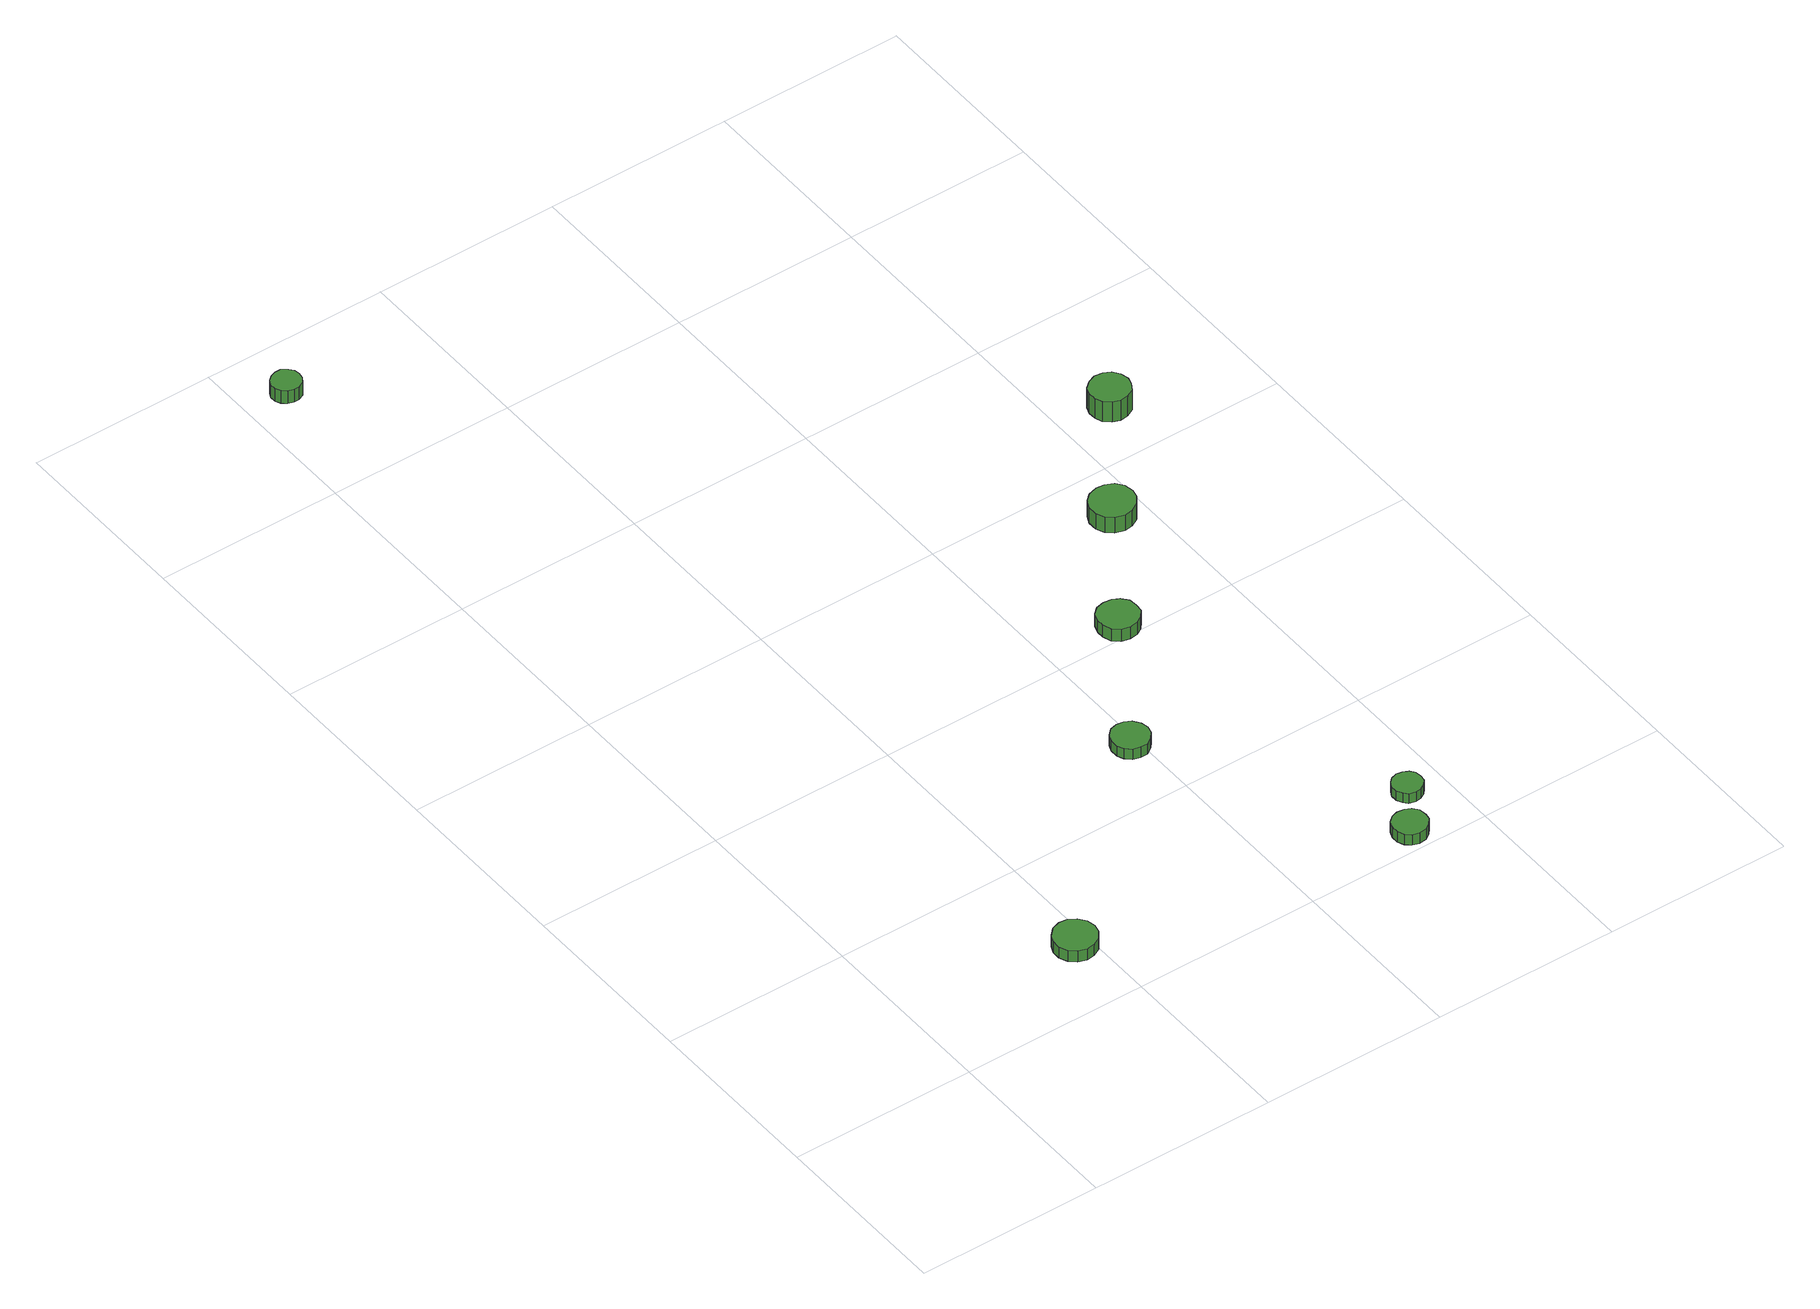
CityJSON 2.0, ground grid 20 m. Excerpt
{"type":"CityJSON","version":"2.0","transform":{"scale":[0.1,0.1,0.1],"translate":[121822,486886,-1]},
"CityObjects":{
"tree1":{"type":"SolitaryVegetationObject","attributes":{"function":"something"},"geometry":[{"type":"MultiSurface","lod":"1","boundaries":[[[0,1,2,3,4,5,6,7,8,9,10,11,12,13,14]],[[15,16,17,18,19,20,21,22,23,24,25,26,27,28,29]],[[0,29,28,1]],[[1,28,27,2]],[[2,27,26,3]],[[3,26,25,4]],[[4,25,24,5]],[[5,24,23,6]],[[6,23,22,7]],[[7,22,21,8]],[[8,21,20,9]],[[9,20,19,10]],[[10,19,18,11]],[[11,18,17,12]],[[12,17,16,13]],[[13,16,15,14]],[[14,15,29,0]]]}]},
"tree2":{"type":"SolitaryVegetationObject","attributes":{"function":"something"}},
"tree3":{"type":"SolitaryVegetationObject","attributes":{"function":"something"},"geometry":[{"type":"MultiSurface","lod":"1","boundaries":[[[30,31,32,33,34,35,36,37,38,39,40,41,42,43,44]],[[45,46,47,48,49,50,51,52,53,54,55,56,57,58,59]],[[30,59,58,31]],[[31,58,57,32]],[[32,57,56,33]],[[33,56,55,34]],[[34,55,54,35]],[[35,54,53,36]],[[36,53,52,37]],[[37,52,51,38]],[[38,51,50,39]],[[39,50,49,40]],[[40,49,48,41]],[[41,48,47,42]],[[42,47,46,43]],[[43,46,45,44]],[[44,45,59,30]]]}]},
"tree4":{"type":"SolitaryVegetationObject","attributes":{"function":"something"}},
"tree5":{"type":"SolitaryVegetationObject","attributes":{"function":"something"}},
"tree6":{"type":"SolitaryVegetationObject","attributes":{"function":"something"},"geometry":[{"type":"MultiSurface","lod":"1","boundaries":[[[60,61,62,63,64,65,66,67,68,69,70,71,72,73,74]],[[75,76,77,78,79,80,81,82,83,84,85,86,87,88,89]],[[60,89,88,61]],[[61,88,87,62]],[[62,87,86,63]],[[63,86,85,64]],[[64,85,84,65]],[[65,84,83,66]],[[66,83,82,67]],[[67,82,81,68]],[[68,81,80,69]],[[69,80,79,70]],[[70,79,78,71]],[[71,78,77,72]],[[72,77,76,73]],[[73,76,75,74]],[[74,75,89,60]]]}]},
"tree7":{"type":"SolitaryVegetationObject","attributes":{"function":"something"}},
"tree8":{"type":"SolitaryVegetationObject","attributes":{"function":"something"},"geometry":[{"type":"MultiSurface","lod":"1","boundaries":[[[90,91,92,93,94,95,96,97,98,99,100,101,102,103,104]],[[105,106,107,108,109,110,111,112,113,114,115,116,117,118,119]],[[90,119,118,91]],[[91,118,117,92]],[[92,117,116,93]],[[93,116,115,94]],[[94,115,114,95]],[[95,114,113,96]],[[96,113,112,97]],[[97,112,111,98]],[[98,111,110,99]],[[99,110,109,100]],[[100,109,108,101]],[[101,108,107,102]],[[102,107,106,103]],[[103,106,105,104]],[[104,105,119,90]]]}]},
"tree9":{"type":"SolitaryVegetationObject","attributes":{"function":"something"},"geometry":[{"type":"MultiSurface","lod":"1","boundaries":[[[120,121,122,123,124,125,126,127,128,129,130,131,132,133,134]],[[135,136,137,138,139,140,141,142,143,144,145,146,147,148,149]],[[120,149,148,121]],[[121,148,147,122]],[[122,147,146,123]],[[123,146,145,124]],[[124,145,144,125]],[[125,144,143,126]],[[126,143,142,127]],[[127,142,141,128]],[[128,141,140,129]],[[129,140,139,130]],[[130,139,138,131]],[[131,138,137,132]],[[132,137,136,133]],[[133,136,135,134]],[[134,135,149,120]]]}]},
"tree10":{"type":"SolitaryVegetationObject","attributes":{"function":"something"}},
"tree11":{"type":"SolitaryVegetationObject","attributes":{"function":"something"},"geometry":[{"type":"MultiSurface","lod":"1","boundaries":[[[150,151,152,153,154,155,156,157,158,159,160,161,162,163,164]],[[165,166,167,168,169,170,171,172,173,174,175,176,177,178,179]],[[150,179,178,151]],[[151,178,177,152]],[[152,177,176,153]],[[153,176,175,154]],[[154,175,174,155]],[[155,174,173,156]],[[156,173,172,157]],[[157,172,171,158]],[[158,171,170,159]],[[159,170,169,160]],[[160,169,168,161]],[[161,168,167,162]],[[162,167,166,163]],[[163,166,165,164]],[[164,165,179,150]]]}]},
"tree12":{"type":"SolitaryVegetationObject","attributes":{"function":"something"},"geometry":[{"type":"MultiSurface","lod":"1","boundaries":[[[180,181,182,183,184,185,186,187,188,189,190,191,192,193,194]],[[195,196,197,198,199,200,201,202,203,204,205,206,207,208,209]],[[180,209,208,181]],[[181,208,207,182]],[[182,207,206,183]],[[183,206,205,184]],[[184,205,204,185]],[[185,204,203,186]],[[186,203,202,187]],[[187,202,201,188]],[[188,201,200,189]],[[189,200,199,190]],[[190,199,198,191]],[[191,198,197,192]],[[192,197,196,193]],[[193,196,195,194]],[[194,195,209,180]]]}]},
"tree13":{"type":"SolitaryVegetationObject","attributes":{"function":"something"},"geometry":[{"type":"MultiSurface","lod":"1","boundaries":[[[210,211,212,213,214,215,216,217,218,219,220,221,222,223,224]],[[225,226,227,228,229,230,231,232,233,234,235,236,237,238,239]],[[210,239,238,211]],[[211,238,237,212]],[[212,237,236,213]],[[213,236,235,214]],[[214,235,234,215]],[[215,234,233,216]],[[216,233,232,217]],[[217,232,231,218]],[[218,231,230,219]],[[219,230,229,220]],[[220,229,228,221]],[[221,228,227,222]],[[222,227,226,223]],[[223,226,225,224]],[[224,225,239,210]]]}]},
"tree14":{"type":"SolitaryVegetationObject","attributes":{"function":"something"}}
},
"vertices":[
[207,82,20],[205,91,20],[199,99,20],[191,104,20],[182,105,20],[173,102,20],[166,95,20],[162,87,20],[162,78,20],[166,69,20],[173,63,20],[182,60,20],[191,61,20],[199,65,20],[205,73,20],[205,73,6],[199,65,6],[191,61,6],[182,60,6],[173,63,6],[166,69,6],[162,78,6],[162,87,6],[166,95,6],[173,102,6],[182,105,6],[191,104,6],[199,99,6],[205,91,6],[207,82,6],
[60,1138,24],[59,1144,24],[55,1149,24],[49,1153,24],[43,1153,24],[37,1151,24],[32,1147,24],[29,1141,24],[29,1135,24],[32,1129,24],[37,1125,24],[43,1123,24],[49,1123,24],[55,1126,24],[59,1132,24],[59,1132,8],[55,1126,8],[49,1123,8],[43,1123,8],[37,1125,8],[32,1129,8],[29,1135,8],[29,1141,8],[32,1147,8],[37,1151,8],[43,1153,8],[49,1153,8],[55,1149,8],[59,1144,8],[60,1138,8],
[410,274,21],[408,282,21],[403,289,21],[396,293,21],[388,294,21],[380,292,21],[374,286,21],[371,279,21],[371,270,21],[374,263,21],[380,257,21],[388,255,21],[396,255,21],[403,260,21],[408,266,21],[408,266,8],[403,260,8],[396,255,8],[388,255,8],[380,257,8],[374,263,8],[371,270,8],[371,279,8],[374,286,8],[380,292,8],[388,294,8],[396,293,8],[403,289,8],[408,282,8],[410,274,8],
[548,23,20],[547,31,20],[542,37,20],[536,40,20],[528,41,20],[521,39,20],[515,34,20],[512,27,20],[512,19,20],[515,12,20],[521,7,20],[528,5,20],[536,6,20],[542,10,20],[547,16,20],[547,16,7],[542,10,7],[536,6,7],[528,5,7],[521,7,7],[515,12,7],[512,19,7],[512,27,7],[515,34,7],[521,39,7],[528,41,7],[536,40,7],[542,37,7],[547,31,7],[548,23,7],
[576,69,20],[575,75,20],[571,80,20],[565,83,20],[559,84,20],[552,82,20],[548,78,20],[545,72,20],[545,65,20],[548,59,20],[552,55,20],[559,53,20],[565,54,20],[571,57,20],[575,62,20],[575,62,8],[571,57,8],[565,54,8],[559,53,8],[552,55,8],[548,59,8],[545,65,8],[545,72,8],[548,78,8],[552,82,8],[559,84,8],[565,83,8],[571,80,8],[575,75,8],[576,69,8],
[500,414,24],[499,423,24],[493,430,24],[486,434,24],[477,435,24],[468,433,24],[461,427,24],[458,418,24],[458,410,24],[461,401,24],[468,395,24],[477,393,24],[486,394,24],[493,398,24],[499,405,24],[499,405,9],[493,398,9],[486,394,9],[477,393,9],[468,395,9],[461,401,9],[458,410,9],[458,418,9],[461,427,9],[468,433,9],[477,435,9],[486,434,9],[493,430,9],[499,423,9],[500,414,9],
[588,539,30],[586,549,30],[580,557,30],[571,561,30],[562,562,30],[552,559,30],[545,553,30],[541,544,30],[541,534,30],[545,525,30],[552,519,30],[562,516,30],[571,517,30],[580,522,30],[586,530,30],[586,530,10],[580,522,10],[571,517,10],[562,516,10],[552,519,10],[545,525,10],[541,534,10],[541,544,10],[545,553,10],[552,559,10],[562,562,10],[571,561,10],[580,557,10],[586,549,10],[588,539,10],
[673,662,36],[671,671,36],[666,678,36],[658,682,36],[649,683,36],[641,680,36],[634,674,36],[631,666,36],[631,658,36],[634,650,36],[641,644,36],[649,641,36],[658,642,36],[666,646,36],[671,654,36],[671,654,11],[666,646,11],[658,642,11],[649,641,11],[641,644,11],[634,650,11],[631,658,11],[631,666,11],[634,674,11],[641,680,11],[649,683,11],[658,682,11],[666,678,11],[671,671,11],[673,662,11]
]}
